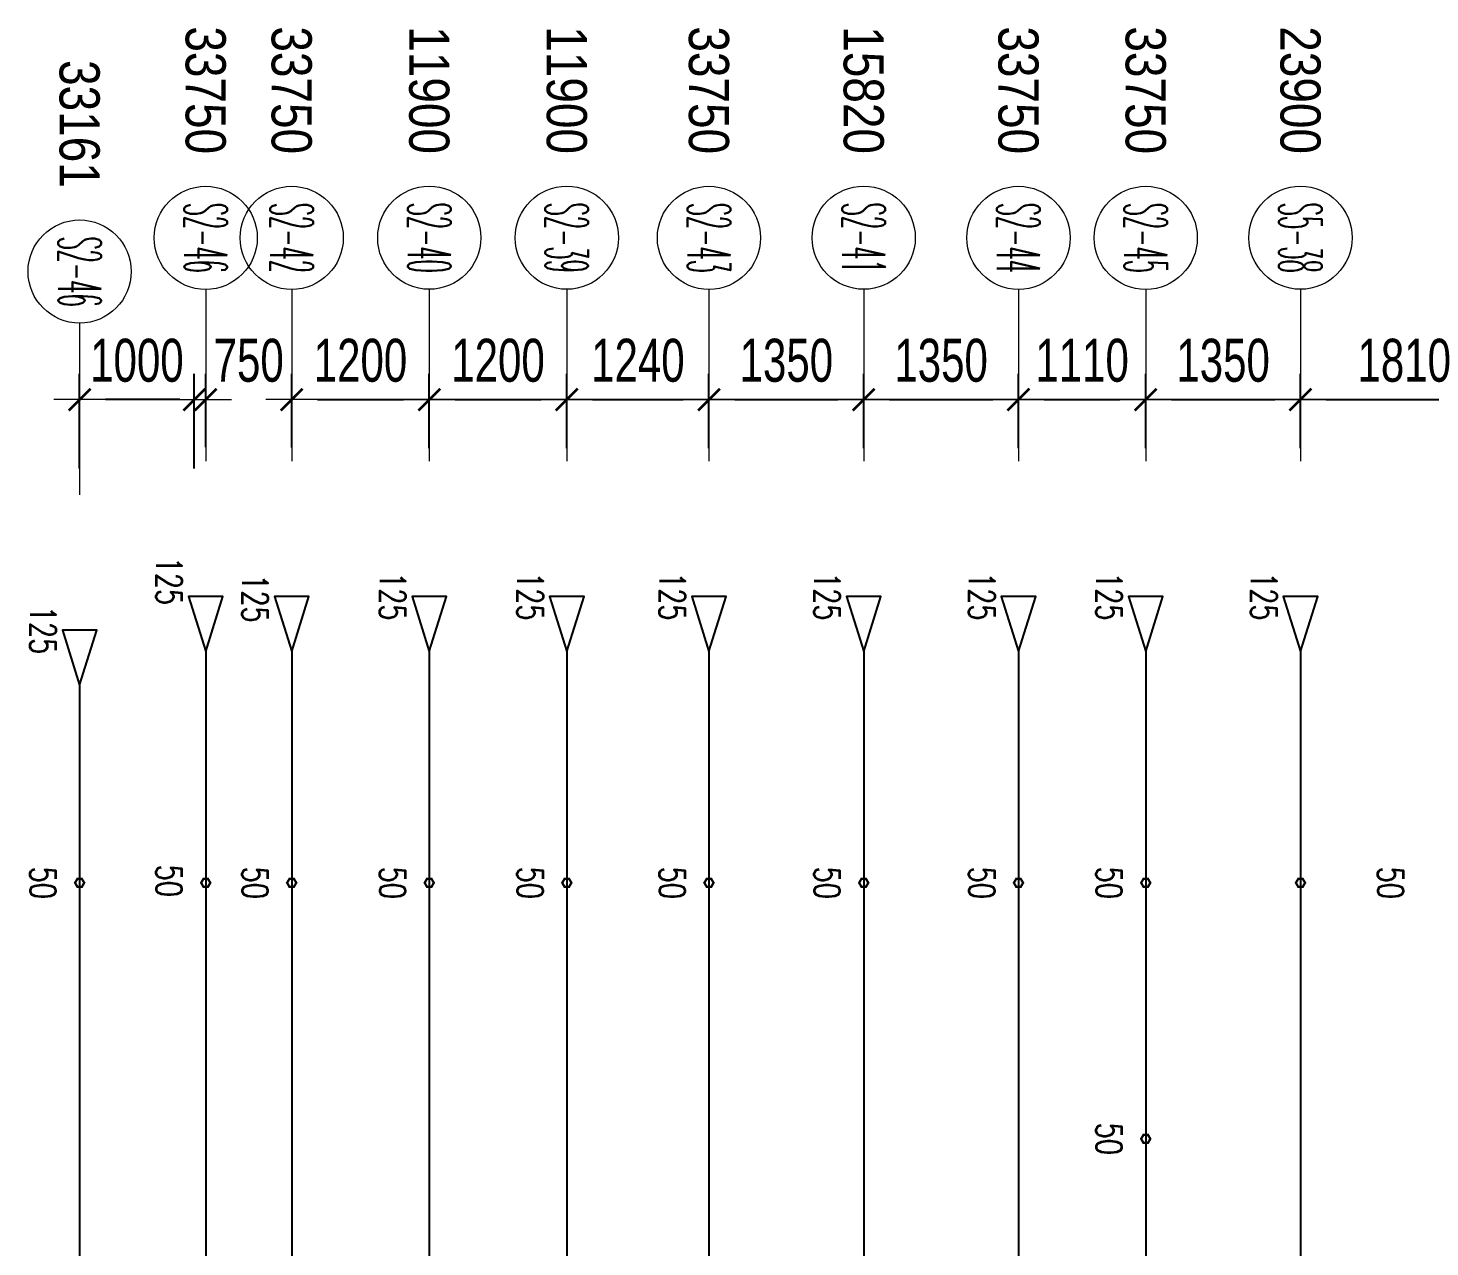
# Model space of a CAD drawing. Header units: millimetres. Extents: x 131700 to 589785, y -24154 to 46087.
# Drawn here: x 507700 to 519929, y 35321 to 45960 of the extents above; entities that cross this region are included whole.
import ezdxf
from ezdxf.enums import TextEntityAlignment as Align

# ---------------------------------------------------------------- set-up
doc = ezdxf.new("R2010")
doc.units = ezdxf.units.MM
doc.layers.get('0').update_dxf_attribs({"lineweight": 20})
doc.layers.get('Defpoints').update_dxf_attribs({"color": 151, "lineweight": 9})
doc.layers.add('ARES_TAG', color=3, linetype='Continuous')
doc.layers.add('NDC_S_TENDON', color=10, linetype='Continuous')
doc.layers.add('Current_plane_Column', color=7, linetype='Continuous', true_color=0x4b00ff)
doc.layers.add('NDC_LCAP', color=87, linetype='Continuous', plot=False)
for name, color, linetype, lineweight in [('NDC_S-ANNO', 7, 'Continuous', 20), ('NDC_S-TENDON', 6, 'Continuous', 35), ('NDC_S_DIM', 1, 'Continuous', 15), ('NDC_S_SYMBOL', 1, 'Continuous', 15)]:
    doc.layers.add(name, color=color, linetype=linetype, lineweight=lineweight)
doc.styles.add('ARES_BIGTEXT', font='VHARIALN.TTF')
doc.styles.add('ARES_ROMANS_0.36', font='romans.shx', dxfattribs={"width": 0.36, "bigfont": 'vns.shx'})
doc.styles.add('ARIAL', font='arial.ttf', dxfattribs={"width": 0.7})
doc.styles.add('NDC_ANNO', font='', dxfattribs={"width": 0.8})
doc.styles.get('NDC_ANNO').set_extended_font_data('Dotum')
doc.dimstyles.new('NDC_dim_150', dxfattribs={"dimscale": 150, "dimtxt": 2.5, "dimasz": 1.5, "dimexe": 1.5, "dimexo": 2.5, "dimgap": 1, "dimtad": 1, "dimdec": 0, "dimzin": 0, "dimdsep": 46, "dimtxsty": 'ARIAL', "dimblk": 'DIMMARK', "dimcen": 0.09, "dimdle": 1.2, "dimclrd": 1, "dimclre": 1, "dimclrt": 3, "dimadec": 0, "dimazin": 0, "dimtfac": 1, "dimtdec": 0, "dimtix": 1, "dimtofl": 0, "dimtmove": 0, "dimatfit": 3, "dimfxl": 4, "dimfxlon": 1, "dimtolj": 1, "dimtzin": 0, "dimarcsym": 0})

# ---------------------------------------------------------------- blocks, each defined once
blk = doc.blocks.new('*U757')
at = {"layer": 'NDC_S_SYMBOL', "color": 3}
blk.add_line((-9193, 0), (-7693, 0), dxfattribs=at)
blk.add_circle((-9643, 0), 450, dxfattribs=at)
at = {"layer": 'NDC_S_TENDON'}
for p, q in [((-5514, 0), (-3144, 0)), ((-3144, 0), (2787, 0))]:
    blk.add_line(p, q, dxfattribs=at)
blk.add_lwpolyline([(-6034, 0), (-6514, 150), (-6514, -150), (-6034, 0), (-5514, 0)], dxfattribs=at)
at = {"layer": 'ARES_TAG', "style": 'ARES_ROMANS_0.36', "width": 0.36}
blk.add_attdef('S3', text='', height=375, dxfattribs=at).set_placement((-9643, 0), align=Align.MIDDLE_CENTER)
at = {"layer": 'NDC_LCAP', "style": 'ARES_BIGTEXT'}
blk.add_attdef('L', text='', height=350, dxfattribs=at).set_placement((-10374, 0), align=Align.MIDDLE_RIGHT)
blk = doc.blocks.new('*U751')
at = {"layer": 'NDC_S_SYMBOL', "color": 3}
blk.add_line((-9193, 0), (-7693, 0), dxfattribs=at)
blk.add_circle((-9643, 0), 450, dxfattribs=at)
at = {"layer": 'NDC_S_TENDON'}
for p, q in [((-5514, 0), (-3144, 0)), ((-3144, 0), (2787, 0))]:
    blk.add_line(p, q, dxfattribs=at)
blk.add_lwpolyline([(-6034, 0), (-6514, 150), (-6514, -150), (-6034, 0), (-5514, 0)], dxfattribs=at)
at = {"layer": 'ARES_TAG', "style": 'ARES_ROMANS_0.36', "width": 0.36}
blk.add_attdef('S3', text='', height=375, dxfattribs=at).set_placement((-9643, 0), align=Align.MIDDLE_CENTER)
at = {"layer": 'NDC_LCAP', "style": 'ARES_BIGTEXT'}
blk.add_attdef('L', text='', height=350, dxfattribs=at).set_placement((-10374, 0), align=Align.MIDDLE_RIGHT)
blk = doc.blocks.new('*U752')
at = {"layer": 'NDC_S_SYMBOL', "color": 3}
blk.add_line((-9193, 0), (-7693, 0), dxfattribs=at)
blk.add_circle((-9643, 0), 450, dxfattribs=at)
at = {"layer": 'NDC_S_TENDON'}
for p, q in [((-5514, 0), (-3144, 0)), ((-3144, 0), (2787, 0))]:
    blk.add_line(p, q, dxfattribs=at)
blk.add_lwpolyline([(-6034, 0), (-6514, 150), (-6514, -150), (-6034, 0), (-5514, 0)], dxfattribs=at)
at = {"layer": 'ARES_TAG', "style": 'ARES_ROMANS_0.36', "width": 0.36}
blk.add_attdef('S3', text='', height=375, dxfattribs=at).set_placement((-9643, 0), align=Align.MIDDLE_CENTER)
at = {"layer": 'NDC_LCAP', "style": 'ARES_BIGTEXT'}
blk.add_attdef('L', text='', height=350, dxfattribs=at).set_placement((-10374, 0), align=Align.MIDDLE_RIGHT)
blk = doc.blocks.new('*U771')
at = {"layer": 'NDC_S_SYMBOL', "color": 3}
blk.add_line((-9193, 0), (-7693, 0), dxfattribs=at)
blk.add_circle((-9643, 0), 450, dxfattribs=at)
at = {"layer": 'NDC_S_TENDON'}
for p, q in [((-5514, 0), (-3144, 0)), ((-3144, 0), (2787, 0))]:
    blk.add_line(p, q, dxfattribs=at)
blk.add_lwpolyline([(-6034, 0), (-6514, 150), (-6514, -150), (-6034, 0), (-5514, 0)], dxfattribs=at)
at = {"layer": 'ARES_TAG', "style": 'ARES_ROMANS_0.36', "width": 0.36}
blk.add_attdef('S3', text='', height=375, dxfattribs=at).set_placement((-9643, 0), align=Align.MIDDLE_CENTER)
at = {"layer": 'NDC_LCAP', "style": 'ARES_BIGTEXT'}
blk.add_attdef('L', text='', height=350, dxfattribs=at).set_placement((-10374, 0), align=Align.MIDDLE_RIGHT)
blk = doc.blocks.new('*U772')
at = {"layer": 'NDC_S_SYMBOL', "color": 3}
blk.add_line((-9193, 0), (-7693, 0), dxfattribs=at)
blk.add_circle((-9643, 0), 450, dxfattribs=at)
at = {"layer": 'NDC_S_TENDON'}
for p, q in [((-5514, 0), (-3144, 0)), ((-3144, 0), (2787, 0))]:
    blk.add_line(p, q, dxfattribs=at)
blk.add_lwpolyline([(-6034, 0), (-6514, 150), (-6514, -150), (-6034, 0), (-5514, 0)], dxfattribs=at)
at = {"layer": 'ARES_TAG', "style": 'ARES_ROMANS_0.36', "width": 0.36}
blk.add_attdef('S3', text='', height=375, dxfattribs=at).set_placement((-9643, 0), align=Align.MIDDLE_CENTER)
at = {"layer": 'NDC_LCAP', "style": 'ARES_BIGTEXT'}
blk.add_attdef('L', text='', height=350, dxfattribs=at).set_placement((-10374, 0), align=Align.MIDDLE_RIGHT)
blk = doc.blocks.new('*U725')
at = {"layer": 'NDC_S_SYMBOL', "color": 3}
blk.add_line((-11194, 0), (-9694, 0), dxfattribs=at)
blk.add_circle((-11644, 0), 450, dxfattribs=at)
at = {"layer": 'NDC_S_TENDON'}
for p, q in [((3236, -150), (3236, 150)), ((-7514, 0), (-3144, 0)), ((-3144, 0), (2787, 0)), ((2787, 0), (2386, 0)), ((2386, 0), (3386, 0))]:
    blk.add_line(p, q, dxfattribs=at)
blk.add_lwpolyline([(-8034, 0), (-8514, 150), (-8514, -150), (-8034, 0), (-7514, 0)], dxfattribs=at)
at = {"layer": 'ARES_TAG', "style": 'ARES_ROMANS_0.36', "width": 0.36}
blk.add_attdef('S3', text='', height=375, dxfattribs=at).set_placement((-11644, 0), align=Align.MIDDLE_CENTER)
at = {"layer": 'NDC_LCAP', "style": 'ARES_BIGTEXT'}
blk.add_attdef('L', text='', height=350, dxfattribs=at).set_placement((-12375, 0), align=Align.MIDDLE_RIGHT)
blk = doc.blocks.new('*U730')
at = {"layer": 'NDC_S_SYMBOL', "color": 3}
blk.add_line((-8963, 0), (-7463, 0), dxfattribs=at)
blk.add_circle((-9413, 0), 450, dxfattribs=at)
at = {"layer": 'NDC_S_TENDON'}
for p, q in [((-5283, 0), (-3144, 0)), ((-3144, 0), (2787, 0))]:
    blk.add_line(p, q, dxfattribs=at)
blk.add_lwpolyline([(-5803, 0), (-6283, 150), (-6283, -150), (-5803, 0), (-5283, 0)], dxfattribs=at)
at = {"layer": 'ARES_TAG', "style": 'ARES_ROMANS_0.36', "width": 0.36}
blk.add_attdef('S3', text='', height=375, dxfattribs=at).set_placement((-9413, 0), align=Align.MIDDLE_CENTER)
at = {"layer": 'NDC_LCAP', "style": 'ARES_BIGTEXT'}
blk.add_attdef('L', text='', height=350, dxfattribs=at).set_placement((-10144, 0), align=Align.MIDDLE_RIGHT)
blk = doc.blocks.new('*U721')
at = {"layer": 'NDC_S_SYMBOL', "color": 3}
blk.add_line((-11194, 0), (-9694, 0), dxfattribs=at)
blk.add_circle((-11644, 0), 450, dxfattribs=at)
at = {"layer": 'NDC_S_TENDON'}
for p, q in [((-7514, 0), (-3144, 0)), ((-3144, 0), (2787, 0))]:
    blk.add_line(p, q, dxfattribs=at)
blk.add_lwpolyline([(-8034, 0), (-8514, 150), (-8514, -150), (-8034, 0), (-7514, 0)], dxfattribs=at)
at = {"layer": 'ARES_TAG', "style": 'ARES_ROMANS_0.36', "width": 0.36}
blk.add_attdef('S3', text='', height=375, dxfattribs=at).set_placement((-11644, 0), align=Align.MIDDLE_CENTER)
at = {"layer": 'NDC_LCAP', "style": 'ARES_BIGTEXT'}
blk.add_attdef('L', text='', height=350, dxfattribs=at).set_placement((-12375, 0), align=Align.MIDDLE_RIGHT)
blk = doc.blocks.new('*U729')
at = {"layer": 'NDC_S_SYMBOL', "color": 3}
blk.add_line((-9194, 0), (-7694, 0), dxfattribs=at)
blk.add_circle((-9644, 0), 450, dxfattribs=at)
at = {"layer": 'NDC_S_TENDON'}
for p, q in [((9156, -150), (9156, 150)), ((-5514, 0), (-3144, 0)), ((-3144, 0), (2787, 0)), ((2787, 0), (8306, 0)), ((8306, 0), (9306, 0))]:
    blk.add_line(p, q, dxfattribs=at)
blk.add_lwpolyline([(-6034, 0), (-6514, 150), (-6514, -150), (-6034, 0), (-5514, 0)], dxfattribs=at)
at = {"layer": 'ARES_TAG', "style": 'ARES_ROMANS_0.36', "width": 0.36}
blk.add_attdef('S3', text='', height=375, dxfattribs=at).set_placement((-9644, 0), align=Align.MIDDLE_CENTER)
at = {"layer": 'NDC_LCAP', "style": 'ARES_BIGTEXT'}
blk.add_attdef('L', text='', height=350, dxfattribs=at).set_placement((-10375, 0), align=Align.MIDDLE_RIGHT)
blk = doc.blocks.new('*U724')
at = {"layer": 'NDC_S_SYMBOL', "color": 3}
blk.add_line((-11194, 0), (-9694, 0), dxfattribs=at)
blk.add_circle((-11644, 0), 450, dxfattribs=at)
at = {"layer": 'NDC_S_TENDON'}
for p, q in [((3236, -150), (3236, 150)), ((-7514, 0), (-3144, 0)), ((-3144, 0), (2787, 0)), ((2787, 0), (2386, 0)), ((2386, 0), (3386, 0))]:
    blk.add_line(p, q, dxfattribs=at)
blk.add_lwpolyline([(-8034, 0), (-8514, 150), (-8514, -150), (-8034, 0), (-7514, 0)], dxfattribs=at)
at = {"layer": 'ARES_TAG', "style": 'ARES_ROMANS_0.36', "width": 0.36}
blk.add_attdef('S3', text='', height=375, dxfattribs=at).set_placement((-11644, 0), align=Align.MIDDLE_CENTER)
at = {"layer": 'NDC_LCAP', "style": 'ARES_BIGTEXT'}
blk.add_attdef('L', text='', height=350, dxfattribs=at).set_placement((-12375, 0), align=Align.MIDDLE_RIGHT)
blk = doc.blocks.new('TDY')
at = {"layer": 'NDC_S-TENDON', "linetype": 'Continuous'}
for points, elevation in [([(-560, 29000, 20, 20, 0), (-580, 29034, 20, 20, 0), (-620, 29034, 20, 20, 0), (-640, 29000, 20, 20, 0), (-620, 28965, 20, 20, 0), (-580, 28965, 20, 20, 0)], -2454), ([(-560, 29000, 20, 20, 0), (-580, 29034, 20, 20, 0), (-620, 29034, 20, 20, 0), (-640, 29000, 20, 20, 0), (-620, 28965, 20, 20, 0), (-580, 28965, 20, 20, 0)], -2454), ([(540, 29000, 20, 20, 0), (520, 29034, 20, 20, 0), (480, 29034, 20, 20, 0), (460, 29000, 20, 20, 0), (480, 28965, 20, 20, 0), (520, 28965, 20, 20, 0)], 75), ([(540, 29000, 20, 20, 0), (520, 29034, 20, 20, 0), (480, 29034, 20, 20, 0), (460, 29000, 20, 20, 0), (480, 28965, 20, 20, 0), (520, 28965, 20, 20, 0)], 75), ([(1290, 29000, 20, 20, 0), (1270, 29034, 20, 20, 0), (1230, 29034, 20, 20, 0), (1210, 29000, 20, 20, 0), (1230, 28965, 20, 20, 0), (1270, 28965, 20, 20, 0)], 2867), ([(1290, 29000, 20, 20, 0), (1270, 29034, 20, 20, 0), (1230, 29034, 20, 20, 0), (1210, 29000, 20, 20, 0), (1230, 28965, 20, 20, 0), (1270, 28965, 20, 20, 0)], 2867), ([(2490, 29000, 20, 20, 0), (2470, 29034, 20, 20, 0), (2430, 29034, 20, 20, 0), (2410, 29000, 20, 20, 0), (2430, 28965, 20, 20, 0), (2470, 28965, 20, 20, 0)], -542), ([(2490, 29000, 20, 20, 0), (2470, 29034, 20, 20, 0), (2430, 29034, 20, 20, 0), (2410, 29000, 20, 20, 0), (2430, 28965, 20, 20, 0), (2470, 28965, 20, 20, 0)], -542), ([(3690, 29000, 20, 20, 0), (3670, 29034, 20, 20, 0), (3630, 29034, 20, 20, 0), (3610, 29000, 20, 20, 0), (3630, 28965, 20, 20, 0), (3670, 28965, 20, 20, 0)], -542), ([(3690, 29000, 20, 20, 0), (3670, 29034, 20, 20, 0), (3630, 29034, 20, 20, 0), (3610, 29000, 20, 20, 0), (3630, 28965, 20, 20, 0), (3670, 28965, 20, 20, 0)], -542), ([(4930, 29000, 20, 20, 0), (4910, 29034, 20, 20, 0), (4870, 29034, 20, 20, 0), (4850, 29000, 20, 20, 0), (4870, 28965, 20, 20, 0), (4910, 28965, 20, 20, 0)], 2875), ([(4930, 29000, 20, 20, 0), (4910, 29034, 20, 20, 0), (4870, 29034, 20, 20, 0), (4850, 29000, 20, 20, 0), (4870, 28965, 20, 20, 0), (4910, 28965, 20, 20, 0)], 2875), ([(6280, 29000, 20, 20, 0), (6260, 29034, 20, 20, 0), (6220, 29034, 20, 20, 0), (6200, 29000, 20, 20, 0), (6220, 28965, 20, 20, 0), (6260, 28965, 20, 20, 0)], 366), ([(6280, 29000, 20, 20, 0), (6260, 29034, 20, 20, 0), (6220, 29034, 20, 20, 0), (6200, 29000, 20, 20, 0), (6220, 28965, 20, 20, 0), (6260, 28965, 20, 20, 0)], 366), ([(7630, 29000, 20, 20, 0), (7610, 29034, 20, 20, 0), (7570, 29034, 20, 20, 0), (7550, 29000, 20, 20, 0), (7570, 28965, 20, 20, 0), (7610, 28965, 20, 20, 0)], 366), ([(7630, 29000, 20, 20, 0), (7610, 29034, 20, 20, 0), (7570, 29034, 20, 20, 0), (7550, 29000, 20, 20, 0), (7570, 28965, 20, 20, 0), (7610, 28965, 20, 20, 0)], 366), ([(8740, 29000, 20, 20, 0), (8720, 29034, 20, 20, 0), (8680, 29034, 20, 20, 0), (8660, 29000, 20, 20, 0), (8680, 28965, 20, 20, 0), (8720, 28965, 20, 20, 0)], -338), ([(8740, 29000, 20, 20, 0), (8720, 29034, 20, 20, 0), (8680, 29034, 20, 20, 0), (8660, 29000, 20, 20, 0), (8680, 28965, 20, 20, 0), (8720, 28965, 20, 20, 0)], -338), ([(10090, 29000, 20, 20, 0), (10070, 29034, 20, 20, 0), (10030, 29034, 20, 20, 0), (10010, 29000, 20, 20, 0), (10030, 28965, 20, 20, 0), (10070, 28965, 20, 20, 0)], 366), ([(10090, 29000, 20, 20, 0), (10070, 29034, 20, 20, 0), (10030, 29034, 20, 20, 0), (10010, 29000, 20, 20, 0), (10030, 28965, 20, 20, 0), (10070, 28965, 20, 20, 0)], 366), ([(8740, 26765, 20, 20, 0), (8720, 26800, 20, 20, 0), (8680, 26800, 20, 20, 0), (8660, 26765, 20, 20, 0), (8680, 26730, 20, 20, 0), (8720, 26730, 20, 20, 0)], 2800), ([(8740, 26765, 20, 20, 0), (8720, 26800, 20, 20, 0), (8680, 26800, 20, 20, 0), (8660, 26765, 20, 20, 0), (8680, 26730, 20, 20, 0), (8720, 26730, 20, 20, 0)], 2800), ([(8740, 26765, 20, 20, 0), (8720, 26799, 20, 20, 0), (8680, 26799, 20, 20, 0), (8660, 26765, 20, 20, 0), (8680, 26730, 20, 20, 0), (8720, 26730, 20, 20, 0)], 2800), ([(8740, 26765, 20, 20, 0), (8720, 26799, 20, 20, 0), (8680, 26799, 20, 20, 0), (8660, 26765, 20, 20, 0), (8680, 26730, 20, 20, 0), (8720, 26730, 20, 20, 0)], 2800)]:
    blk.add_lwpolyline(points, format="xyseb", close=True, dxfattribs=dict(at, elevation=elevation))
at = {"rotation": 270}
for name, p, values in [('*U757', (500, 24986, 2874), {'L': '33750', 'S3': 'S2-46'}), ('*U772', (1250, 24986, 2867), {'L': '33750', 'S3': 'S2-42'}), ('*U724', (2450, 22986, 2875), {'L': '11900', 'S3': 'S2-40'}), ('*U725', (3650, 22986, 2875), {'L': '11900', 'S3': 'S2-39'}), ('*U771', (4890, 24986, 2875), {'L': '33750', 'S3': 'S2-43'}), ('*U729', (6240, 24986, 2952), {'L': '15820', 'S3': 'S2-41'}), ('*U752', (7590, 24986, 2875), {'L': '33750', 'S3': 'S2-44'}), ('*U751', (8700, 24986, 2875), {'L': '33750', 'S3': 'S2-45'}), ('*U721', (10050, 22986, 2875), {'L': '23900', 'S3': 'S5-38'}), ('*U730', (-600, 24922, 54), {'L': '33161', 'S3': 'S2-46'})]:
    blk.add_blockref(name, p, dxfattribs=at).add_auto_attribs(values)
at = {"layer": 'NDC_S-ANNO', "linetype": 'Continuous', "char_height": 225, "attachment_point": 5, "rotation": 270, "line_spacing_factor": 0.75, "style": 'NDC_ANNO'}
for s, insert in [('\\FSTANDARD.shx;125', (180, 31634)), ('\\FSTANDARD.shx;125', (930, 31481, -7)), ('\\FSTANDARD.shx;125', (2130, 31500)), ('\\FSTANDARD.shx;125', (3330, 31500)), ('\\FSTANDARD.shx;125', (4570, 31500)), ('\\FSTANDARD.shx;125', (5920, 31500)), ('\\FSTANDARD.shx;125', (7270, 31500)), ('\\FSTANDARD.shx;125', (8380, 31500)), ('\\FSTANDARD.shx;125', (9730, 31500)), ('\\FSTANDARD.shx;125', (-920, 31205, -11447)), ('\\FSTANDARD.shx;50', (-920, 29000, 54)), ('\\FSTANDARD.shx;50', (180, 29017, 2874)), ('\\FSTANDARD.shx;50', (930, 29000, -53)), ('\\FSTANDARD.shx;50', (2130, 29000, -542)), ('\\FSTANDARD.shx;50', (3330, 29000, -542)), ('\\FSTANDARD.shx;50', (4570, 29000, 2875)), ('\\FSTANDARD.shx;50', (5920, 29000, 366)), ('\\FSTANDARD.shx;50', (7270, 29000, 2875)), ('\\FSTANDARD.shx;50', (8380, 29000, 2875)), ('\\FSTANDARD.shx;50', (10836, 29000, 0)), ('\\FSTANDARD.shx;50', (8380, 26765, 2800)), ('\\FSTANDARD.shx;50', (8380, 26765, 2800))]:
    blk.add_mtext(s, dxfattribs=dict(at, insert=insert))
blk = doc.blocks.new('DIMMARK')
at = {"layer": 'NDC_S_DIM', "color": 1}
blk.add_line((-1.5, 0), (1, 0), dxfattribs=at)
at = {"layer": 'NDC_S_DIM', "color": 2, "const_width": 0.1}
blk.add_lwpolyline([(-0.424, -0.424), (0.424, 0.424)], dxfattribs=at)
blk = doc.blocks.new('*D870')
at = {"layer": 'Defpoints', "color": 0, "ltscale": 100, "transparency": 16777216}
for p in [(508150, 42717), (508150, 39407, 54), (509150, 39355)]:
    blk.add_point(p, dxfattribs=at)
at = {"layer": 'NDC_S_DIM', "color": 1, "lineweight": -2, "ltscale": 100, "transparency": 16777216}
for p, q in [((508150, 42117), (508150, 42942)), ((509150, 42117), (509150, 42942)), ((508925, 42717), (508375, 42717))]:
    blk.add_line(p, q, dxfattribs=at)
at = {"layer": 'NDC_S_DIM', "color": 1, "lineweight": -2, "ltscale": 100, "transparency": 16777216, "xscale": 225, "yscale": 225, "zscale": 225, "rotation": 180}
blk.add_blockref('DIMMARK', (508150, 42717), dxfattribs=at)
at = {"layer": 'NDC_S_DIM', "color": 1, "lineweight": -2, "ltscale": 100, "transparency": 16777216, "xscale": 225, "yscale": 225, "zscale": 225}
blk.add_blockref('DIMMARK', (509150, 42717), dxfattribs=at)
at = {"layer": 'NDC_S_DIM', "color": 3, "ltscale": 100, "transparency": 16777216, "insert": (508650, 43058), "char_height": 375, "attachment_point": 5, "style": 'ARIAL'}
blk.add_mtext('\\A1;1000', dxfattribs=at)
blk = doc.blocks.new('*D871')
at = {"layer": 'Defpoints', "color": 0, "ltscale": 100, "transparency": 16777216}
for p in [(510000, 42717), (509250, 39407, 2875), (510000, 39372, 2875)]:
    blk.add_point(p, dxfattribs=at)
at = {"layer": 'NDC_S_DIM', "color": 1, "lineweight": -2, "ltscale": 100, "transparency": 16777216}
for p, q in [((509250, 42302), (509250, 42942)), ((510000, 42299), (510000, 42942)), ((509025, 42717), (508800, 42717)), ((510225, 42717), (510450, 42717))]:
    blk.add_line(p, q, dxfattribs=at)
at = {"layer": 'NDC_S_DIM', "color": 1, "lineweight": -2, "ltscale": 100, "transparency": 16777216, "xscale": 225, "yscale": 225, "zscale": 225}
blk.add_blockref('DIMMARK', (509250, 42717), dxfattribs=at)
at = {"layer": 'NDC_S_DIM', "color": 1, "lineweight": -2, "ltscale": 100, "transparency": 16777216, "xscale": 225, "yscale": 225, "zscale": 225, "rotation": 180}
blk.add_blockref('DIMMARK', (510000, 42717), dxfattribs=at)
at = {"layer": 'NDC_S_DIM', "color": 3, "ltscale": 100, "transparency": 16777216, "insert": (509625, 43058), "char_height": 375, "attachment_point": 5, "style": 'ARIAL'}
blk.add_mtext('\\A1;750', dxfattribs=at)
blk = doc.blocks.new('*D872')
at = {"layer": 'Defpoints', "color": 0, "ltscale": 100, "transparency": 16777216}
for p in [(511200, 42717), (510000, 39372, 2875), (511200, 39282, 2875)]:
    blk.add_point(p, dxfattribs=at)
at = {"layer": 'NDC_S_DIM', "color": 1, "lineweight": -2, "ltscale": 100, "transparency": 16777216}
for p, q in [((510000, 42299), (510000, 42942)), ((511200, 42293), (511200, 42942)), ((510225, 42717), (510975, 42717))]:
    blk.add_line(p, q, dxfattribs=at)
at = {"layer": 'NDC_S_DIM', "color": 1, "lineweight": -2, "ltscale": 100, "transparency": 16777216, "xscale": 225, "yscale": 225, "zscale": 225, "rotation": 180}
blk.add_blockref('DIMMARK', (510000, 42717), dxfattribs=at)
at = {"layer": 'NDC_S_DIM', "color": 1, "lineweight": -2, "ltscale": 100, "transparency": 16777216, "xscale": 225, "yscale": 225, "zscale": 225}
blk.add_blockref('DIMMARK', (511200, 42717), dxfattribs=at)
at = {"layer": 'NDC_S_DIM', "color": 3, "ltscale": 100, "transparency": 16777216, "insert": (510600, 43058), "char_height": 375, "attachment_point": 5, "style": 'ARIAL'}
blk.add_mtext('\\A1;1200', dxfattribs=at)
blk = doc.blocks.new('*D873')
at = {"layer": 'Defpoints', "color": 0, "ltscale": 100, "transparency": 16777216}
for p in [(512400, 42717), (511200, 39282, 2875), (512400, 39282, 2875)]:
    blk.add_point(p, dxfattribs=at)
at = {"layer": 'NDC_S_DIM', "color": 1, "lineweight": -2, "ltscale": 100, "transparency": 16777216}
for p, q in [((511200, 42293), (511200, 42942)), ((512400, 42293), (512400, 42942)), ((511425, 42717), (512175, 42717))]:
    blk.add_line(p, q, dxfattribs=at)
at = {"layer": 'NDC_S_DIM', "color": 1, "lineweight": -2, "ltscale": 100, "transparency": 16777216, "xscale": 225, "yscale": 225, "zscale": 225, "rotation": 180}
blk.add_blockref('DIMMARK', (511200, 42717), dxfattribs=at)
at = {"layer": 'NDC_S_DIM', "color": 1, "lineweight": -2, "ltscale": 100, "transparency": 16777216, "xscale": 225, "yscale": 225, "zscale": 225}
blk.add_blockref('DIMMARK', (512400, 42717), dxfattribs=at)
at = {"layer": 'NDC_S_DIM', "color": 3, "ltscale": 100, "transparency": 16777216, "insert": (511800, 43058), "char_height": 375, "attachment_point": 5, "style": 'ARIAL'}
blk.add_mtext('\\A1;1200', dxfattribs=at)
blk = doc.blocks.new('*D874')
at = {"layer": 'Defpoints', "color": 0, "ltscale": 100, "transparency": 16777216}
for p in [(513640, 42717), (512400, 39282, 2875), (513640, 39282, 2875)]:
    blk.add_point(p, dxfattribs=at)
at = {"layer": 'NDC_S_DIM', "color": 1, "lineweight": -2, "ltscale": 100, "transparency": 16777216}
for p, q in [((512400, 42293), (512400, 42942)), ((513640, 42293), (513640, 42942)), ((512625, 42717), (513415, 42717))]:
    blk.add_line(p, q, dxfattribs=at)
at = {"layer": 'NDC_S_DIM', "color": 1, "lineweight": -2, "ltscale": 100, "transparency": 16777216, "xscale": 225, "yscale": 225, "zscale": 225, "rotation": 180}
blk.add_blockref('DIMMARK', (512400, 42717), dxfattribs=at)
at = {"layer": 'NDC_S_DIM', "color": 1, "lineweight": -2, "ltscale": 100, "transparency": 16777216, "xscale": 225, "yscale": 225, "zscale": 225}
blk.add_blockref('DIMMARK', (513640, 42717), dxfattribs=at)
at = {"layer": 'NDC_S_DIM', "color": 3, "ltscale": 100, "transparency": 16777216, "insert": (513020, 43058), "char_height": 375, "attachment_point": 5, "style": 'ARIAL'}
blk.add_mtext('\\A1;1240', dxfattribs=at)
blk = doc.blocks.new('*D875')
at = {"layer": 'Defpoints', "color": 0, "ltscale": 100, "transparency": 16777216}
for p in [(514990, 42717), (513640, 39282, 2875), (514990, 39282, 2875)]:
    blk.add_point(p, dxfattribs=at)
at = {"layer": 'NDC_S_DIM', "color": 1, "lineweight": -2, "ltscale": 100, "transparency": 16777216}
for p, q in [((513640, 42293), (513640, 42942)), ((514990, 42293), (514990, 42942)), ((513865, 42717), (514765, 42717))]:
    blk.add_line(p, q, dxfattribs=at)
at = {"layer": 'NDC_S_DIM', "color": 1, "lineweight": -2, "ltscale": 100, "transparency": 16777216, "xscale": 225, "yscale": 225, "zscale": 225, "rotation": 180}
blk.add_blockref('DIMMARK', (513640, 42717), dxfattribs=at)
at = {"layer": 'NDC_S_DIM', "color": 1, "lineweight": -2, "ltscale": 100, "transparency": 16777216, "xscale": 225, "yscale": 225, "zscale": 225}
blk.add_blockref('DIMMARK', (514990, 42717), dxfattribs=at)
at = {"layer": 'NDC_S_DIM', "color": 3, "ltscale": 100, "transparency": 16777216, "insert": (514315, 43058), "char_height": 375, "attachment_point": 5, "style": 'ARIAL'}
blk.add_mtext('\\A1;1350', dxfattribs=at)
blk = doc.blocks.new('*D876')
at = {"layer": 'Defpoints', "color": 0, "ltscale": 100, "transparency": 16777216}
for p in [(516340, 42717), (514990, 39282, 2875), (516340, 39282, 2875)]:
    blk.add_point(p, dxfattribs=at)
at = {"layer": 'NDC_S_DIM', "color": 1, "lineweight": -2, "ltscale": 100, "transparency": 16777216}
for p, q in [((514990, 42293), (514990, 42942)), ((516340, 42293), (516340, 42942)), ((515215, 42717), (516115, 42717))]:
    blk.add_line(p, q, dxfattribs=at)
at = {"layer": 'NDC_S_DIM', "color": 1, "lineweight": -2, "ltscale": 100, "transparency": 16777216, "xscale": 225, "yscale": 225, "zscale": 225, "rotation": 180}
blk.add_blockref('DIMMARK', (514990, 42717), dxfattribs=at)
at = {"layer": 'NDC_S_DIM', "color": 1, "lineweight": -2, "ltscale": 100, "transparency": 16777216, "xscale": 225, "yscale": 225, "zscale": 225}
blk.add_blockref('DIMMARK', (516340, 42717), dxfattribs=at)
at = {"layer": 'NDC_S_DIM', "color": 3, "ltscale": 100, "transparency": 16777216, "insert": (515665, 43058), "char_height": 375, "attachment_point": 5, "style": 'ARIAL'}
blk.add_mtext('\\A1;1350', dxfattribs=at)
blk = doc.blocks.new('*D877')
at = {"layer": 'Defpoints', "color": 0, "ltscale": 100, "transparency": 16777216}
for p in [(517450, 42717), (516340, 39282, 2875), (517450, 39282, 2875)]:
    blk.add_point(p, dxfattribs=at)
at = {"layer": 'NDC_S_DIM', "color": 1, "lineweight": -2, "ltscale": 100, "transparency": 16777216}
for p, q in [((516340, 42293), (516340, 42942)), ((517450, 42293), (517450, 42942)), ((516565, 42717), (517225, 42717))]:
    blk.add_line(p, q, dxfattribs=at)
at = {"layer": 'NDC_S_DIM', "color": 1, "lineweight": -2, "ltscale": 100, "transparency": 16777216, "xscale": 225, "yscale": 225, "zscale": 225, "rotation": 180}
blk.add_blockref('DIMMARK', (516340, 42717), dxfattribs=at)
at = {"layer": 'NDC_S_DIM', "color": 1, "lineweight": -2, "ltscale": 100, "transparency": 16777216, "xscale": 225, "yscale": 225, "zscale": 225}
blk.add_blockref('DIMMARK', (517450, 42717), dxfattribs=at)
at = {"layer": 'NDC_S_DIM', "color": 3, "ltscale": 100, "transparency": 16777216, "insert": (516895, 43058), "char_height": 375, "attachment_point": 5, "style": 'ARIAL'}
blk.add_mtext('\\A1;1110', dxfattribs=at)
blk = doc.blocks.new('*D878')
at = {"layer": 'Defpoints', "color": 0, "ltscale": 100, "transparency": 16777216}
for p in [(518800, 42717), (517450, 39282, 2875), (518800, 39282, 2875)]:
    blk.add_point(p, dxfattribs=at)
at = {"layer": 'NDC_S_DIM', "color": 1, "lineweight": -2, "ltscale": 100, "transparency": 16777216}
for p, q in [((517450, 42293), (517450, 42942)), ((518800, 42293), (518800, 42942)), ((517675, 42717), (518575, 42717))]:
    blk.add_line(p, q, dxfattribs=at)
at = {"layer": 'NDC_S_DIM', "color": 1, "lineweight": -2, "ltscale": 100, "transparency": 16777216, "xscale": 225, "yscale": 225, "zscale": 225, "rotation": 180}
blk.add_blockref('DIMMARK', (517450, 42717), dxfattribs=at)
at = {"layer": 'NDC_S_DIM', "color": 1, "lineweight": -2, "ltscale": 100, "transparency": 16777216, "xscale": 225, "yscale": 225, "zscale": 225}
blk.add_blockref('DIMMARK', (518800, 42717), dxfattribs=at)
at = {"layer": 'NDC_S_DIM', "color": 3, "ltscale": 100, "transparency": 16777216, "insert": (518125, 43058), "char_height": 375, "attachment_point": 5, "style": 'ARIAL'}
blk.add_mtext('\\A1;1350', dxfattribs=at)
blk = doc.blocks.new('*D879')
at = {"layer": 'Defpoints', "color": 0, "ltscale": 100, "transparency": 16777216}
for p in [(520610, 42717), (518800, 39282, 2875), (520610, 39282, 2875)]:
    blk.add_point(p, dxfattribs=at)
at = {"layer": 'NDC_S_DIM', "color": 1, "lineweight": -2, "ltscale": 100, "transparency": 16777216}
for p, q in [((518800, 42293), (518800, 42942)), ((520610, 42293), (520610, 42942)), ((519025, 42717), (520385, 42717))]:
    blk.add_line(p, q, dxfattribs=at)
at = {"layer": 'NDC_S_DIM', "color": 1, "lineweight": -2, "ltscale": 100, "transparency": 16777216, "xscale": 225, "yscale": 225, "zscale": 225, "rotation": 180}
blk.add_blockref('DIMMARK', (518800, 42717), dxfattribs=at)
at = {"layer": 'NDC_S_DIM', "color": 1, "lineweight": -2, "ltscale": 100, "transparency": 16777216, "xscale": 225, "yscale": 225, "zscale": 225}
blk.add_blockref('DIMMARK', (520610, 42717), dxfattribs=at)
at = {"layer": 'NDC_S_DIM', "color": 3, "ltscale": 100, "transparency": 16777216, "insert": (519705, 43058), "char_height": 375, "attachment_point": 5, "style": 'ARIAL'}
blk.add_mtext('\\A1;1810', dxfattribs=at)

msp = doc.modelspace()

# ---------------------------------------------------------------- block references
at = {"layer": 'Current_plane_Column'}
msp.add_blockref('TDY', (508750, 9500), dxfattribs=at)

# ---------------------------------------------------------------- dimensions: what is measured, and where the dimension line sits
at = {"layer": 'NDC_S_DIM', "ltscale": 100}
dim = msp.add_linear_dim(base=(508150, 42716.7), p1=(509150, 39354.7), p2=(508150, 39407.4, 54), dimstyle='NDC_dim_150', dxfattribs=at)
dim.commit()
dim.dimension.update_dxf_attribs({"geometry": '*D870', "text_midpoint": (508650, 42716.7), "dimtype": 160})
for base, p1, p2, picture, middle in [((510000, 42716.7), (509250, 39407.4, 2875), (510000, 39371.6, 2875), '*D871', (509625, 43058.2)), ((511200, 42716.7), (510000, 39371.6, 2875), (511200, 39282, 2875), '*D872', (510600, 43058.2)), ((512400, 42716.7), (511200, 39282, 2875), (512400, 39282, 2875), '*D873', (511800, 43058.2)), ((513640, 42716.7), (512400, 39282, 2875), (513640, 39282, 2875), '*D874', (513020, 43058.2)), ((514990, 42716.7), (513640, 39282, 2875), (514990, 39282, 2875), '*D875', (514315, 43058.3)), ((516340, 42716.7), (514990, 39282, 2875), (516340, 39282, 2875), '*D876', (515665, 43058.3)), ((517450, 42716.7), (516340, 39282, 2875), (517450, 39282, 2875), '*D877', (516895, 43058.2)), ((518800, 42716.7), (517450, 39282, 2875), (518800, 39282, 2875), '*D878', (518125, 43058.3)), ((520610, 42716.7), (518800, 39282, 2875), (520610, 39282, 2875), '*D879', (519705, 43058.2))]:
    dim = msp.add_linear_dim(base=base, p1=p1, p2=p2, dimstyle='NDC_dim_150', override={"dimtmove": 1}, dxfattribs=at)
    dim.commit()
    dim.dimension.update_dxf_attribs({"geometry": picture, "text_midpoint": middle})

doc.saveas('drawing.dxf')
